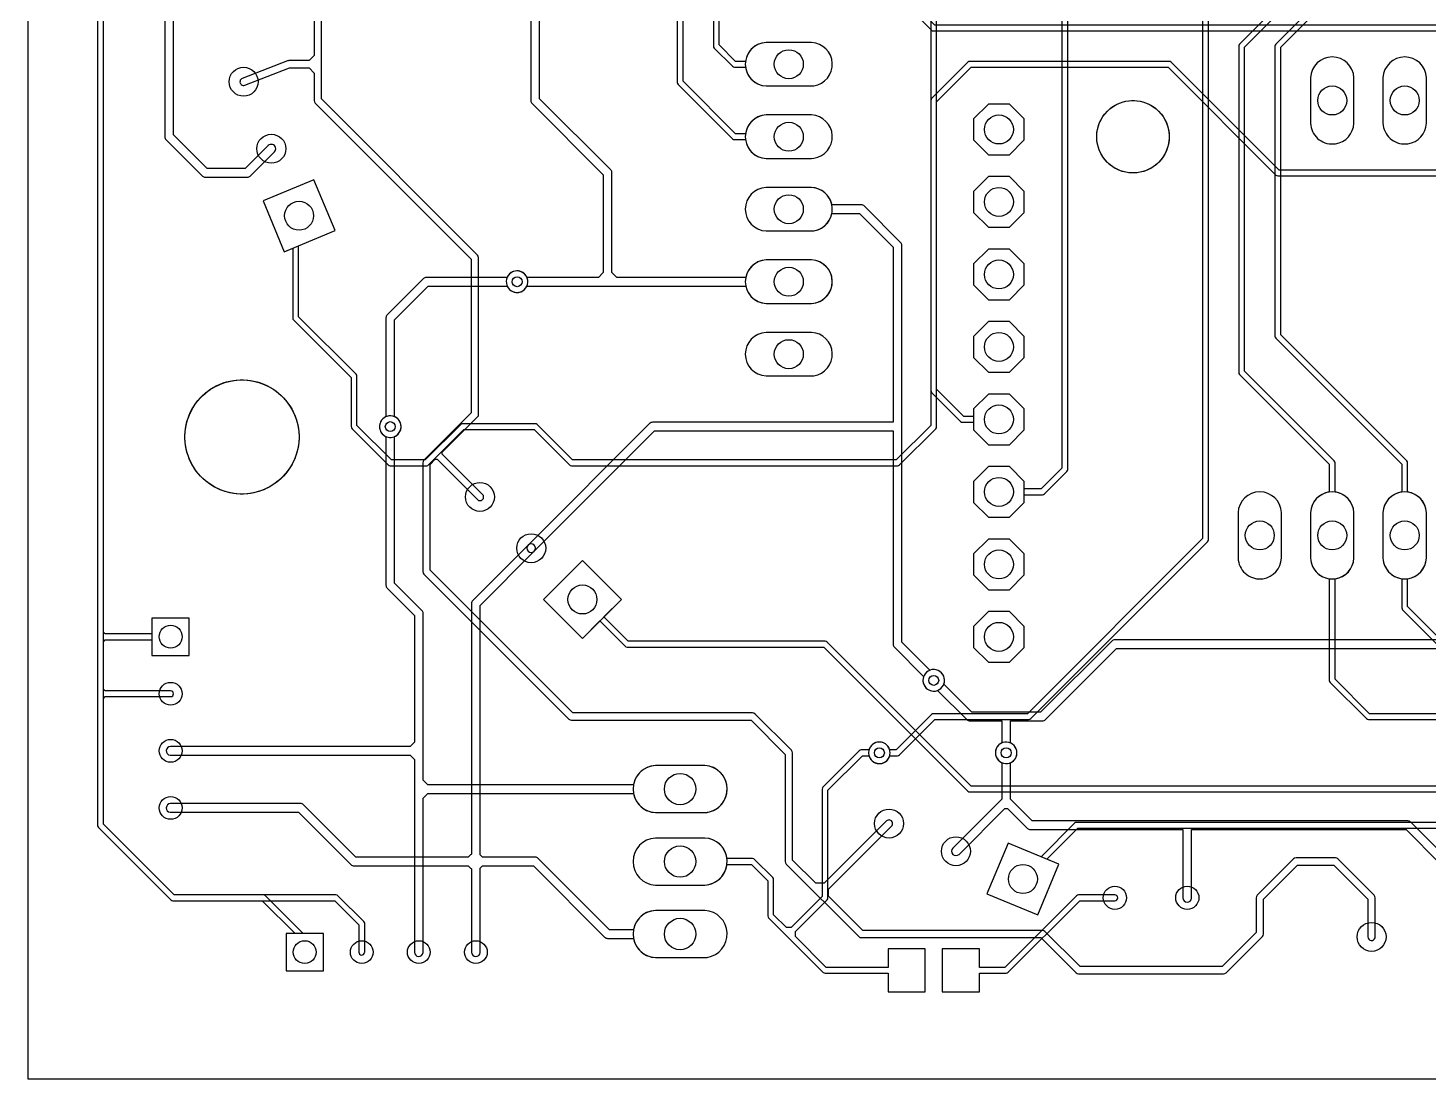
# Model space of a CAD drawing. Header units: millimetres. Extents: x 0 to 100, y 0 to 100.
# Drawn here: x 0 to 49.08, y 0 to 36.83 of the extents above; entities that cross this region are included whole.
import ezdxf

# ---------------------------------------------------------------- set-up
doc = ezdxf.new("R2010")
doc.units = ezdxf.units.MM

msp = doc.modelspace()

# ---------------------------------------------------------------- linework, layer by layer
at = {"layer": '16_copper'}
for points in [[(2.438, 71.12), (2.438, 8.89, 0.198912), (2.468, 8.818), (5.008, 6.278, 0.198912), (5.08, 6.248), (10.753, 6.248), (11.598, 5.403), (11.598, 4.445, 0.921463), (11.8, 4.428), (11.802, 4.445), (11.802, 5.445, 0.198912), (11.772, 5.517), (10.867, 6.422, 0.198912), (10.795, 6.452), (5.122, 6.452), (2.642, 8.932), (2.642, 13.331), (2.709, 13.398), (5, 13.398, 1), (5, 13.602), (2.709, 13.602), (2.65, 13.661, 0.026833), (2.642, 13.668), (2.642, 71.078)], [(41.173, 48.895), (41.173, 18.94), (35.035, 12.802), (31.75, 12.802, 0.198912), (31.678, 12.772), (30.438, 11.532), (30.209, 11.532), (30.204, 11.552), (30.185, 11.598), (30.16, 11.641), (30.13, 11.68), (30.095, 11.715), (30.056, 11.745), (30.013, 11.77), (29.967, 11.789), (29.919, 11.802), (29.87, 11.808), (29.82, 11.808), (29.771, 11.802), (29.723, 11.789), (29.677, 11.77), (29.634, 11.745), (29.595, 11.715), (29.56, 11.68), (29.53, 11.641), (29.505, 11.598), (29.486, 11.552), (29.473, 11.504), (29.467, 11.455), (29.467, 11.405), (29.473, 11.356), (29.486, 11.308), (29.505, 11.262), (29.53, 11.219), (29.56, 11.18), (29.595, 11.145), (29.634, 11.115), (29.677, 11.09), (29.723, 11.071), (29.771, 11.058), (29.82, 11.052), (29.87, 11.052), (29.919, 11.058, 0.282818), (30.209, 11.328), (30.48, 11.328, 0.198912), (30.552, 11.358), (31.792, 12.598), (35.077, 12.598, 0.198912), (35.149, 12.628), (41.347, 18.826, 0.198912), (41.377, 18.898), (41.377, 48.853)], [(36.246, 45.237), (36.246, 21.403), (35.518, 20.676), (34.925, 20.676), (34.925, 20.942), (34.404, 21.463), (33.668, 21.463), (33.147, 20.942), (33.147, 20.206), (33.668, 19.685), (34.404, 19.685), (34.925, 20.206), (34.925, 20.472), (35.56, 20.472, 0.198912), (35.632, 20.502), (36.419, 21.29, 0.198912), (36.449, 21.361), (36.449, 45.195)], [(31.648, 41.91), (31.648, 24.13, 0.198912), (31.678, 24.058), (32.694, 23.042, 0.198912), (32.766, 23.012), (33.147, 23.012), (33.147, 22.746), (33.668, 22.225), (34.404, 22.225), (34.925, 22.746), (34.925, 23.482), (34.404, 24.003), (33.668, 24.003), (33.147, 23.482), (33.147, 23.216), (32.808, 23.216), (31.852, 24.172), (31.852, 41.868)], [(22.758, 39.37), (22.758, 34.925, 0.198912), (22.788, 34.853), (24.693, 32.948, 0.198912), (24.765, 32.918), (25.152, 32.918, 0.36165), (25.871, 32.258), (27.469, 32.258), (27.544, 32.265, 0.906347), (27.469, 33.782), (25.871, 33.782, 0.36165), (25.152, 33.122), (24.807, 33.122), (22.962, 34.967), (22.962, 39.328)], [(24.028, 39.37), (24.028, 36.195, 0.198912), (24.058, 36.123), (24.693, 35.488, 0.198912), (24.765, 35.458), (25.152, 35.458, 0.36165), (25.871, 34.798), (27.469, 34.798), (27.544, 34.805, 0.906347), (27.469, 36.322), (25.871, 36.322, 0.36165), (25.152, 35.662), (24.807, 35.662), (24.232, 36.237), (24.232, 39.328)], [(45.618, 39.412), (42.473, 36.267, 0.198912), (42.443, 36.195), (42.443, 24.765, 0.198912), (42.473, 24.693), (45.618, 21.548), (45.618, 20.568, 0.36165), (44.958, 19.849), (44.958, 18.251, 0.36165), (45.618, 17.532), (45.618, 13.97, 0.198912), (45.648, 13.898), (46.918, 12.628, 0.198912), (46.99, 12.598), (51.105, 12.598)], [(51.105, 12.802), (47.032, 12.802), (45.822, 14.012), (45.822, 17.532, 0.36165), (46.482, 18.251), (46.482, 19.849, 0.36165), (45.822, 20.568), (45.822, 21.59, 0.198912), (45.792, 21.662), (42.647, 24.807), (42.647, 36.153), (45.792, 39.298, 0.198912)], [(46.888, 39.412), (43.743, 36.267, 0.198912), (43.713, 36.195), (43.713, 26.035, 0.198912), (43.743, 25.963), (48.158, 21.548), (48.158, 20.568, 0.36165), (47.498, 19.849), (47.498, 18.251, 0.36165), (48.158, 17.532), (48.158, 16.51, 0.198912), (48.188, 16.438), (49.458, 15.168, 0.198912)], [(49.572, 15.342), (48.362, 16.552), (48.362, 17.532, 0.36165), (49.022, 18.251), (49.022, 19.849, 0.36165), (48.362, 20.568), (48.362, 21.59, 0.198912), (48.332, 21.662), (43.917, 26.077), (43.917, 36.153), (47.062, 39.298, 0.198912)], [(10.033, 39.063), (10.033, 35.867), (9.853, 35.687), (9.144, 35.687, 0.092513), (9.098, 35.678), (7.512, 35.065, 1), (7.604, 34.828), (9.168, 35.433), (9.853, 35.433), (10.033, 35.253), (10.033, 34.29, 0.198912), (10.07, 34.2), (15.541, 28.729), (15.541, 23.341), (13.88, 21.68, 0.198912), (13.843, 21.59), (13.843, 17.78, 0.198912), (13.88, 17.69), (18.96, 12.61, 0.198912), (19.05, 12.573), (25.347, 12.573), (26.543, 11.377), (26.543, 7.62, 0.198912), (26.58, 7.53), (29.12, 4.99, 0.198912), (29.21, 4.953), (35.507, 4.953), (36.74, 3.72, 0.198912), (36.83, 3.683), (41.91, 3.683, 0.198912), (42, 3.72), (43.27, 4.99, 0.198912), (43.307, 5.08), (43.307, 6.297), (44.503, 7.493), (45.777, 7.493), (46.973, 6.297), (46.973, 4.98, 0.879449), (47.223, 4.948), (47.227, 4.98), (47.227, 6.35, 0.198912), (47.19, 6.44), (45.92, 7.71, 0.198912), (45.83, 7.747), (44.45, 7.747, 0.198912), (44.36, 7.71), (43.09, 6.44, 0.198912), (43.053, 6.35), (43.053, 5.133), (41.857, 3.937), (36.883, 3.937), (35.65, 5.17, 0.198912), (35.56, 5.207), (29.263, 5.207), (28.067, 6.403), (28.067, 6.656), (30.273, 8.862, 1), (30.094, 9.042), (27.91, 6.858), (27.612, 6.858), (26.797, 7.673), (26.797, 11.43, 0.198912), (26.76, 11.52), (25.49, 12.79, 0.198912), (25.4, 12.827), (19.103, 12.827), (14.097, 17.833), (14.097, 21.537), (14.277, 21.717), (14.343, 21.717), (15.754, 20.306, 1), (15.934, 20.486), (14.523, 21.897), (14.523, 21.963), (15.758, 23.199), (15.762, 23.203, 0.187824), (15.795, 23.288), (15.795, 28.782, 0.198912), (15.758, 28.871), (10.287, 34.343), (10.287, 39.063)], [(17.628, 39.017), (17.628, 34.29, 0.198912), (17.672, 34.182), (20.168, 31.687), (20.168, 28.257), (20.003, 28.092), (17.491, 28.092, 0.957229), (16.786, 27.818), (16.805, 27.772, 0.637026), (17.491, 27.788), (25.161, 27.788, 0.342624), (25.871, 27.178), (27.469, 27.178, 0.95208), (27.469, 28.702), (25.871, 28.702, 0.342624), (25.161, 28.092), (20.637, 28.092), (20.472, 28.257), (20.472, 31.75, 0.198912), (20.428, 31.858), (17.932, 34.353), (17.932, 39.025, 0.135326)], [(4.798, 38.47), (4.798, 33.02, 0.198912), (4.842, 32.912), (6.112, 31.642, 0.198912), (6.22, 31.598), (7.68, 31.598), (7.686, 31.598, 0.189183), (7.788, 31.642), (8.638, 32.492, 1), (8.422, 32.708), (7.617, 31.902), (6.283, 31.902), (5.102, 33.083), (5.102, 38.47)], [(49.748, 7.728), (48.478, 8.998, 0.198912), (48.37, 9.042), (35.203, 9.042), (34.442, 9.803), (34.442, 11.084, 0.957229), (34.168, 11.789), (34.122, 11.77, 0.637026), (34.138, 11.084), (34.138, 9.803), (32.422, 8.088, 1), (32.638, 7.872), (34.246, 9.48), (34.334, 9.48), (35.032, 8.782, 0.198912), (35.14, 8.738), (40.488, 8.738), (40.488, 6.35, 0.949951), (40.792, 6.334), (40.792, 6.35), (40.792, 8.738), (48.307, 8.738), (49.488, 7.557)]]:
    msp.add_lwpolyline(points, format="xyb", dxfattribs=at)
for points in [[(45.832, 32.773, 0.357806), (46.482, 33.491), (46.482, 35.089, 0.95208), (44.958, 35.089), (44.958, 33.491), (44.965, 33.416), (44.98, 33.343), (45.002, 33.271), (45.03, 33.202), (45.066, 33.136), (45.107, 33.074), (45.155, 33.016), (45.208, 32.963), (45.266, 32.915), (45.328, 32.874), (45.394, 32.838), (45.463, 32.81), (45.535, 32.788), (45.608, 32.773), (45.683, 32.766), (45.757, 32.766)], [(48.372, 32.773, 0.357806), (49.022, 33.491), (49.022, 35.089, 0.95208), (47.498, 35.089), (47.498, 33.491), (47.505, 33.416), (47.52, 33.343), (47.542, 33.271), (47.57, 33.202), (47.606, 33.136), (47.647, 33.074), (47.695, 33.016), (47.748, 32.963), (47.806, 32.915), (47.868, 32.874), (47.934, 32.838), (48.003, 32.81), (48.075, 32.788), (48.148, 32.773), (48.223, 32.766), (48.297, 32.766)], [(30.632, 29.216, 0.189183), (30.588, 29.318), (29.318, 30.588, 0.198912), (29.21, 30.632), (28.179, 30.632, 0.342624), (27.469, 31.242), (25.871, 31.242, 0.95208), (25.871, 29.718), (27.469, 29.718, 0.342624), (28.179, 30.328), (29.147, 30.328), (30.328, 29.147), (30.328, 23.012), (21.9, 23.012, 0.198912), (21.792, 22.968), (17.532, 18.708, 1), (17.748, 18.492), (21.963, 22.708), (30.328, 22.708), (30.328, 15.24, 0.198912), (30.372, 15.132), (31.397, 14.107, 0.957233), (32.09, 13.802), (32.109, 13.848, 0.637025), (31.613, 14.323), (30.632, 15.303), (30.632, 29.21)], [(27.544, 24.645, 0.906347), (27.469, 26.162), (25.871, 26.162, 0.95208), (25.871, 24.638), (27.469, 24.638)], [(13.852, 16.316, 0.189183), (13.808, 16.418), (12.852, 17.373), (12.852, 22.514, 0.957229), (12.578, 23.219), (12.532, 23.2, 0.637026), (12.548, 22.514), (12.548, 17.31, 0.198912), (12.592, 17.202), (13.548, 16.247), (13.548, 11.801), (13.399, 11.652), (5, 11.652, 0.949951), (4.984, 11.348), (5, 11.348), (13.399, 11.348), (13.548, 11.199), (13.548, 4.445, 0.949951), (13.852, 4.429), (13.852, 4.445), (13.852, 9.843), (14.017, 10.008), (21.224, 10.008, 0.34698), (21.994, 9.335), (23.726, 9.335, 0.952081), (23.726, 10.985), (21.994, 10.985, 0.34698), (21.224, 10.312), (14.017, 10.312), (13.852, 10.477), (13.852, 16.31)], [(43.292, 17.533, 0.357806), (43.942, 18.251), (43.942, 19.849, 0.95208), (42.418, 19.849), (42.418, 18.251), (42.425, 18.176), (42.44, 18.103), (42.462, 18.031), (42.49, 17.962), (42.526, 17.896), (42.567, 17.834), (42.615, 17.776), (42.668, 17.723), (42.726, 17.675), (42.788, 17.634), (42.854, 17.598), (42.923, 17.57), (42.995, 17.548), (43.068, 17.533), (43.143, 17.526), (43.217, 17.526)], [(23.806, 6.803, 0.906347), (23.726, 8.445), (21.994, 8.445, 0.952081), (21.994, 6.795), (23.726, 6.795)], [(23.806, 4.263, 0.906347), (23.726, 5.905), (21.994, 5.905, 0.952081), (21.994, 4.255), (23.726, 4.255)]]:
    msp.add_lwpolyline(points, format="xyb", close=True, dxfattribs=at)
for points in [[(34.925, 32.906), (34.925, 33.642), (34.404, 34.163), (33.668, 34.163), (33.147, 33.642), (33.147, 32.906), (33.668, 32.385), (34.404, 32.385)], [(10.763, 29.731), (10.024, 31.514), (8.241, 30.776), (8.98, 28.992)], [(34.925, 30.366), (34.925, 31.102), (34.404, 31.623), (33.668, 31.623), (33.147, 31.102), (33.147, 30.366), (33.668, 29.845), (34.404, 29.845)], [(34.925, 27.826), (34.925, 28.562), (34.404, 29.083), (33.668, 29.083), (33.147, 28.562), (33.147, 27.826), (33.668, 27.305), (34.404, 27.305)], [(34.925, 25.286), (34.925, 26.022), (34.404, 26.543), (33.668, 26.543), (33.147, 26.022), (33.147, 25.286), (33.668, 24.765), (34.404, 24.765)], [(34.925, 17.666), (34.925, 18.402), (34.404, 18.923), (33.668, 18.923), (33.147, 18.402), (33.147, 17.666), (33.668, 17.145), (34.404, 17.145)], [(20.801, 16.804), (19.436, 18.169), (18.071, 16.804), (19.436, 15.439)], [(34.925, 15.126), (34.925, 15.862), (34.404, 16.383), (33.668, 16.383), (33.147, 15.862), (33.147, 15.126), (33.668, 14.605), (34.404, 14.605)], [(5.654, 16.154), (4.346, 16.154), (4.346, 14.846), (5.654, 14.846)], [(36.138, 7.53), (34.354, 8.269), (33.616, 6.486), (35.399, 5.747)], [(10.354, 5.099), (9.046, 5.099), (9.046, 3.791), (10.354, 3.791)]]:
    msp.add_lwpolyline(points, close=True, dxfattribs=at)
at = {"layer": '1_copper'}
for points in [[(2.438, 69.85), (2.438, 8.89), (2.439, 8.884, 0.182645), (2.468, 8.818), (5.008, 6.278, 0.198912), (5.08, 6.248), (8.213, 6.248), (9.362, 5.099), (9.046, 5.099), (9.046, 3.791), (10.354, 3.791), (10.354, 5.099), (9.65, 5.099), (8.327, 6.422, 0.198912), (8.255, 6.452), (5.122, 6.452), (2.642, 8.932), (2.642, 15.325), (2.709, 15.392), (4.346, 15.392), (4.346, 14.846), (5.654, 14.846), (5.654, 16.154), (4.346, 16.154), (4.346, 15.596), (2.709, 15.596), (2.642, 15.663), (2.642, 69.808)], [(54.568, 31.852), (43.857, 31.852), (40.077, 35.632, 0.198912), (40.005, 35.662), (33.02, 35.662, 0.198912), (32.948, 35.632), (31.678, 34.362, 0.198912), (31.648, 34.29), (31.648, 22.902), (30.438, 21.692), (19.092, 21.692), (17.852, 22.932, 0.198912), (17.78, 22.962), (15.24, 22.962, 0.198912), (15.168, 22.932), (13.928, 21.692), (12.742, 21.692), (11.532, 22.902), (11.532, 24.622, 0.198912), (11.502, 24.694), (9.484, 26.712), (9.484, 29.201), (10.763, 29.731), (10.024, 31.514), (8.241, 30.776), (8.98, 28.992), (9.281, 29.117), (9.281, 26.67, 0.198912), (9.311, 26.598), (11.328, 24.58), (11.328, 22.86, 0.198912), (11.358, 22.788), (12.628, 21.518, 0.198912), (12.7, 21.488), (13.97, 21.488), (13.976, 21.489, 0.182645), (14.042, 21.518), (15.282, 22.758), (17.738, 22.758), (18.978, 21.518, 0.198912), (19.05, 21.488), (30.48, 21.488, 0.198912), (30.552, 21.518), (31.822, 22.788, 0.198912), (31.852, 22.86), (31.852, 34.248), (33.062, 35.458), (39.963, 35.458), (43.743, 31.678, 0.198912), (43.815, 31.648), (54.61, 31.648, 0.198912)], [(53.298, 10.262), (33.062, 10.262), (28.012, 15.312, 0.198912), (27.94, 15.342), (21.042, 15.342), (20.19, 16.193), (20.801, 16.804), (19.436, 18.169), (18.071, 16.804), (19.436, 15.439), (20.047, 16.05), (20.928, 15.168, 0.198912), (21, 15.138), (27.898, 15.138), (32.948, 10.088, 0.198912), (33.02, 10.058), (53.34, 10.058)], [(50.648, 15.392), (38.1, 15.392, 0.198912), (37.992, 15.348), (35.497, 12.852), (33.083, 12.852), (32.103, 13.833, 0.957233), (31.41, 14.138), (31.391, 14.092, 0.637025), (31.887, 13.617), (32.912, 12.592, 0.198912), (33.02, 12.548), (34.138, 12.548), (34.138, 11.776, 0.957229), (34.412, 11.071), (34.458, 11.09, 0.637026), (34.442, 11.776), (34.442, 12.548), (35.56, 12.548, 0.198912), (35.668, 12.592), (38.163, 15.088), (60.808, 15.088)], [(53.298, 8.992), (36.759, 8.992, 0.198912), (36.687, 8.962), (35.514, 7.789), (34.354, 8.269), (33.616, 6.486), (35.399, 5.747), (36.138, 7.53), (35.717, 7.705), (36.801, 8.788), (53.34, 8.788, 0.198912)]]:
    msp.add_lwpolyline(points, format="xyb", dxfattribs=at)
for points in [[(71.145, 35.462, 0.883022), (71.12, 35.662), (68.622, 35.662), (67.382, 36.902, 0.198912), (67.31, 36.932), (31.792, 36.932), (21.027, 47.697, 0.198912), (20.955, 47.727), (5.605, 47.727), (5.605, 48.815), (3.675, 48.815), (3.675, 46.885), (5.605, 46.885), (5.605, 47.523), (20.913, 47.523), (31.678, 36.758, 0.198912), (31.75, 36.728), (67.268, 36.728), (68.508, 35.488, 0.198912), (68.58, 35.458), (71.12, 35.458)], [(27.544, 34.805, 0.906347), (27.469, 36.322), (25.871, 36.322, 0.95208), (25.871, 34.798), (27.469, 34.798)], [(45.832, 32.773, 0.357806), (46.482, 33.491), (46.482, 35.089, 0.95208), (44.958, 35.089), (44.958, 33.491), (44.965, 33.416), (44.98, 33.343), (45.002, 33.271), (45.03, 33.202), (45.066, 33.136), (45.107, 33.074), (45.155, 33.016), (45.208, 32.963), (45.266, 32.915), (45.328, 32.874), (45.394, 32.838), (45.463, 32.81), (45.535, 32.788), (45.608, 32.773), (45.683, 32.766), (45.757, 32.766)], [(48.372, 32.773, 0.357806), (49.022, 33.491), (49.022, 35.089, 0.95208), (47.498, 35.089), (47.498, 33.491), (47.505, 33.416), (47.52, 33.343), (47.542, 33.271), (47.57, 33.202), (47.606, 33.136), (47.647, 33.074), (47.695, 33.016), (47.748, 32.963), (47.806, 32.915), (47.868, 32.874), (47.934, 32.838), (48.003, 32.81), (48.075, 32.788), (48.148, 32.773), (48.223, 32.766), (48.297, 32.766)], [(27.544, 32.265, 0.906347), (27.469, 33.782), (25.871, 33.782, 0.95208), (25.871, 32.258), (27.469, 32.258)], [(27.544, 29.725, 0.906347), (27.469, 31.242), (25.871, 31.242, 0.95208), (25.871, 29.718), (27.469, 29.718)], [(27.544, 27.185, 0.906347), (27.469, 28.702), (25.871, 28.702, 0.95208), (25.871, 27.178), (27.469, 27.178)], [(12.774, 22.488, 0.733182), (12.852, 23.206), (12.852, 26.607), (14.033, 27.788), (16.799, 27.788, 0.957229), (17.504, 28.062), (17.485, 28.108, 0.637026), (16.799, 28.092), (13.97, 28.092, 0.198912), (13.862, 28.048), (12.592, 26.778, 0.198912), (12.548, 26.67), (12.548, 23.206), (12.532, 23.2), (12.489, 23.175), (12.45, 23.145), (12.415, 23.11), (12.385, 23.071), (12.36, 23.028), (12.341, 22.982), (12.328, 22.934), (12.322, 22.885), (12.322, 22.835), (12.328, 22.786), (12.341, 22.738), (12.36, 22.692), (12.385, 22.649), (12.415, 22.61), (12.45, 22.575), (12.489, 22.545), (12.532, 22.52), (12.578, 22.501), (12.626, 22.488), (12.675, 22.482), (12.725, 22.482)], [(27.544, 24.645, 0.906347), (27.469, 26.162), (25.871, 26.162, 0.95208), (25.871, 24.638), (27.469, 24.638)], [(43.292, 17.533, 0.357806), (43.942, 18.251), (43.942, 19.849, 0.95208), (42.418, 19.849), (42.418, 18.251), (42.425, 18.176), (42.44, 18.103), (42.462, 18.031), (42.49, 17.962), (42.526, 17.896), (42.567, 17.834), (42.615, 17.776), (42.668, 17.723), (42.726, 17.675), (42.788, 17.634), (42.854, 17.598), (42.923, 17.57), (42.995, 17.548), (43.068, 17.533), (43.143, 17.526), (43.217, 17.526)], [(45.832, 17.533, 0.357806), (46.482, 18.251), (46.482, 19.849, 0.95208), (44.958, 19.849), (44.958, 18.251), (44.965, 18.176), (44.98, 18.103), (45.002, 18.031), (45.03, 17.962), (45.066, 17.896), (45.107, 17.834), (45.155, 17.776), (45.208, 17.723), (45.266, 17.675), (45.328, 17.634), (45.394, 17.598), (45.463, 17.57), (45.535, 17.548), (45.608, 17.533), (45.683, 17.526), (45.757, 17.526)], [(48.372, 17.533, 0.357806), (49.022, 18.251), (49.022, 19.849, 0.95208), (47.498, 19.849), (47.498, 18.251), (47.505, 18.176), (47.52, 18.103), (47.542, 18.031), (47.57, 17.962), (47.606, 17.896), (47.647, 17.834), (47.695, 17.776), (47.748, 17.723), (47.806, 17.675), (47.868, 17.634), (47.934, 17.598), (48.003, 17.57), (48.075, 17.548), (48.148, 17.533), (48.223, 17.526), (48.297, 17.526)], [(23.806, 4.263, 0.906347), (23.726, 5.905), (21.994, 5.905, 0.34698), (21.224, 5.232), (20.383, 5.232), (17.888, 7.728, 0.198912), (17.78, 7.772), (15.938, 7.772), (15.856, 7.855), (15.852, 7.858), (15.852, 16.597), (17.748, 18.492, 1), (17.532, 18.708), (15.592, 16.768, 0.198912), (15.548, 16.66), (15.548, 7.88, 0.070546), (15.513, 7.855), (15.431, 7.772), (11.493, 7.772), (9.658, 9.608, 0.198912), (9.55, 9.652), (5, 9.652, 0.949951), (4.984, 9.348), (5, 9.348), (9.487, 9.348), (11.322, 7.512, 0.198912), (11.43, 7.468), (15.431, 7.468), (15.513, 7.385, 0.070773), (15.548, 7.36), (15.548, 4.445, 0.949951), (15.852, 4.429), (15.852, 4.445), (15.852, 7.382), (15.856, 7.385), (15.938, 7.468), (17.717, 7.468), (20.212, 4.972, 0.198912), (20.32, 4.928), (21.224, 4.928, 0.34698), (21.994, 4.255), (23.726, 4.255)], [(27.873, 3.734, 0.182684), (27.94, 3.708), (30.15, 3.708), (30.15, 3.06), (31.45, 3.06), (31.45, 4.56), (30.15, 4.56), (30.15, 3.912), (27.982, 3.912), (26.899, 4.995), (26.899, 5.165), (28.012, 6.278, 0.198912), (28.042, 6.35), (28.042, 10.118), (29.252, 11.328), (29.481, 11.328, 0.962887), (30.217, 11.504), (30.204, 11.552, 0.737718), (29.481, 11.532), (29.21, 11.532, 0.198912), (29.138, 11.502), (27.868, 10.232, 0.198912), (27.838, 10.16), (27.838, 6.392), (26.755, 5.309), (26.585, 5.309), (26.137, 5.757), (26.137, 6.985, 0.198912), (26.107, 7.057), (25.472, 7.692, 0.198912), (25.4, 7.722), (24.504, 7.722, 0.364543), (23.726, 8.445), (21.994, 8.445, 0.952081), (21.994, 6.795), (23.726, 6.795, 0.364543), (24.504, 7.518), (25.358, 7.518), (25.933, 6.943), (25.933, 5.715, 0.198912), (25.963, 5.643), (27.868, 3.738)], [(23.806, 9.343, 0.906347), (23.726, 10.985), (21.994, 10.985, 0.952081), (21.994, 9.335), (23.726, 9.335)], [(33.35, 3.708), (34.29, 3.708, 0.198912), (34.362, 3.738), (36.872, 6.248), (38.1, 6.248, 1), (38.1, 6.452), (36.83, 6.452, 0.198912), (36.758, 6.422), (34.248, 3.912), (33.35, 3.912), (33.35, 4.56), (32.05, 4.56), (32.05, 3.06), (33.35, 3.06)]]:
    msp.add_lwpolyline(points, format="xyb", close=True, dxfattribs=at)
for points in [[(34.925, 32.906), (34.925, 33.642), (34.404, 34.163), (33.668, 34.163), (33.147, 33.642), (33.147, 32.906), (33.668, 32.385), (34.404, 32.385)], [(34.925, 30.366), (34.925, 31.102), (34.404, 31.623), (33.668, 31.623), (33.147, 31.102), (33.147, 30.366), (33.668, 29.845), (34.404, 29.845)], [(34.925, 27.826), (34.925, 28.562), (34.404, 29.083), (33.668, 29.083), (33.147, 28.562), (33.147, 27.826), (33.668, 27.305), (34.404, 27.305)], [(34.925, 25.286), (34.925, 26.022), (34.404, 26.543), (33.668, 26.543), (33.147, 26.022), (33.147, 25.286), (33.668, 24.765), (34.404, 24.765)], [(34.925, 22.746), (34.925, 23.482), (34.404, 24.003), (33.668, 24.003), (33.147, 23.482), (33.147, 22.746), (33.668, 22.225), (34.404, 22.225)], [(34.925, 20.206), (34.925, 20.942), (34.404, 21.463), (33.668, 21.463), (33.147, 20.942), (33.147, 20.206), (33.668, 19.685), (34.404, 19.685)], [(34.925, 17.666), (34.925, 18.402), (34.404, 18.923), (33.668, 18.923), (33.147, 18.402), (33.147, 17.666), (33.668, 17.145), (34.404, 17.145)], [(34.925, 15.126), (34.925, 15.862), (34.404, 16.383), (33.668, 16.383), (33.147, 15.862), (33.147, 15.126), (33.668, 14.605), (34.404, 14.605)]]:
    msp.add_lwpolyline(points, close=True, dxfattribs=at)
at = {"layer": 'drills_NPTH'}
for centre, radius in [((38.735, 33.02), 1.27), ((7.5, 22.5), 2)]:
    msp.add_circle(centre, radius, dxfattribs=at)
at = {"layer": 'drills_PTH'}
for centre, radius in [((26.67, 35.56), 0.508), ((7.558, 34.947), 0.508), ((45.72, 34.29), 0.508), ((48.26, 34.29), 0.508), ((26.67, 33.02), 0.508), ((34.036, 33.274), 0.508), ((8.53, 32.6), 0.508), ((26.67, 30.48), 0.508), ((34.036, 30.734), 0.508), ((9.502, 30.253), 0.508), ((34.036, 28.194), 0.508), ((26.67, 27.94), 0.508), ((34.036, 25.654), 0.508), ((26.67, 25.4), 0.508), ((34.036, 23.114), 0.508), ((15.844, 20.396), 0.508), ((34.036, 20.574), 0.508), ((43.18, 19.05), 0.508), ((45.72, 19.05), 0.508), ((48.26, 19.05), 0.508), ((17.64, 18.6), 0.508), ((34.036, 18.034), 0.508), ((19.436, 16.804), 0.508), ((5, 15.5), 0.4), ((34.036, 15.494), 0.508), ((5, 13.5), 0.4), ((5, 11.5), 0.4), ((22.86, 10.16), 0.55), ((5, 9.5), 0.4), ((30.183, 8.952), 0.508), ((32.53, 7.98), 0.508), ((22.86, 7.62), 0.55), ((34.877, 7.008), 0.508), ((38.1, 6.35), 0.406), ((40.64, 6.35), 0.406), ((22.86, 5.08), 0.55), ((47.1, 4.98), 0.508), ((9.7, 4.445), 0.4), ((11.7, 4.445), 0.4), ((13.7, 4.445), 0.4), ((15.7, 4.445), 0.4)]:
    msp.add_circle(centre, radius, dxfattribs=at)
at = {"layer": 'drills_via_1_16'}
for centre in [(17.145, 27.94), (12.7, 22.86), (31.75, 13.97), (29.845, 11.43), (34.29, 11.43)]:
    msp.add_circle(centre, 0.175, dxfattribs=at)
at = {"layer": 'holes'}
for points in [[(40.005, 32.97), (39.997, 32.871), (39.982, 32.772), (39.958, 32.675), (39.927, 32.58), (39.889, 32.488), (39.844, 32.399), (39.792, 32.314), (39.733, 32.233), (39.668, 32.157), (39.598, 32.087), (39.522, 32.022), (39.441, 31.963), (39.356, 31.911), (39.267, 31.866), (39.175, 31.828), (39.08, 31.797), (38.983, 31.773), (38.884, 31.758), (38.785, 31.75), (38.685, 31.75), (38.586, 31.758), (38.487, 31.773), (38.39, 31.797), (38.295, 31.828), (38.203, 31.866), (38.114, 31.911), (38.029, 31.963), (37.948, 32.022), (37.872, 32.087), (37.802, 32.157), (37.737, 32.233), (37.678, 32.314), (37.626, 32.399), (37.581, 32.488), (37.543, 32.58), (37.512, 32.675), (37.488, 32.772), (37.473, 32.871), (37.465, 32.97), (37.465, 33.07), (37.473, 33.169), (37.488, 33.268), (37.512, 33.365), (37.543, 33.46), (37.581, 33.552), (37.626, 33.641), (37.678, 33.726), (37.737, 33.807), (37.802, 33.883), (37.872, 33.953), (37.948, 34.018), (38.029, 34.077), (38.114, 34.129), (38.203, 34.174), (38.295, 34.212), (38.39, 34.243), (38.487, 34.267), (38.586, 34.282), (38.685, 34.29), (38.785, 34.29), (38.884, 34.282), (38.983, 34.267), (39.08, 34.243), (39.175, 34.212), (39.267, 34.174), (39.356, 34.129), (39.441, 34.077), (39.522, 34.018), (39.598, 33.953), (39.668, 33.883), (39.733, 33.807), (39.792, 33.726), (39.844, 33.641), (39.889, 33.552), (39.927, 33.46), (39.958, 33.365), (39.982, 33.268), (39.997, 33.169), (40.005, 33.07), (40.005, 32.97)], [(9.5, 22.44), (9.493, 22.319), (9.478, 22.199), (9.456, 22.08), (9.427, 21.963), (9.391, 21.847), (9.349, 21.734), (9.299, 21.624), (9.243, 21.517), (9.18, 21.414), (9.112, 21.314), (9.037, 21.219), (8.957, 21.129), (8.871, 21.043), (8.781, 20.963), (8.686, 20.888), (8.586, 20.82), (8.483, 20.757), (8.376, 20.701), (8.266, 20.651), (8.153, 20.609), (8.037, 20.573), (7.92, 20.544), (7.801, 20.522), (7.681, 20.507), (7.56, 20.5), (7.44, 20.5), (7.319, 20.507), (7.199, 20.522), (7.08, 20.544), (6.963, 20.573), (6.847, 20.609), (6.734, 20.651), (6.624, 20.701), (6.517, 20.757), (6.414, 20.82), (6.314, 20.888), (6.219, 20.963), (6.129, 21.043), (6.043, 21.129), (5.963, 21.219), (5.888, 21.314), (5.82, 21.414), (5.757, 21.517), (5.701, 21.624), (5.651, 21.734), (5.609, 21.847), (5.573, 21.963), (5.544, 22.08), (5.522, 22.199), (5.507, 22.319), (5.5, 22.44), (5.5, 22.56), (5.507, 22.681), (5.522, 22.801), (5.544, 22.92), (5.573, 23.037), (5.609, 23.153), (5.651, 23.266), (5.701, 23.376), (5.757, 23.483), (5.82, 23.586), (5.888, 23.686), (5.963, 23.781), (6.043, 23.871), (6.129, 23.957), (6.219, 24.037), (6.314, 24.112), (6.414, 24.18), (6.517, 24.243), (6.624, 24.299), (6.734, 24.349), (6.847, 24.391), (6.963, 24.427), (7.08, 24.456), (7.199, 24.478), (7.319, 24.493), (7.44, 24.5), (7.56, 24.5), (7.681, 24.493), (7.801, 24.478), (7.92, 24.456), (8.037, 24.427), (8.153, 24.391), (8.266, 24.349), (8.376, 24.299), (8.483, 24.243), (8.586, 24.18), (8.686, 24.112), (8.781, 24.037), (8.871, 23.957), (8.957, 23.871), (9.037, 23.781), (9.112, 23.686), (9.18, 23.586), (9.243, 23.483), (9.299, 23.376), (9.349, 23.266), (9.391, 23.153), (9.427, 23.037), (9.456, 22.92), (9.478, 22.801), (9.493, 22.681), (9.5, 22.56), (9.5, 22.44)]]:
    msp.add_lwpolyline(points, close=True, dxfattribs=at)
at = {"layer": 'outline'}
msp.add_lwpolyline([(0, 0), (100, 0), (100, 100), (0, 100), (0, 0)], close=True, dxfattribs=at)

doc.saveas('drawing.dxf')
